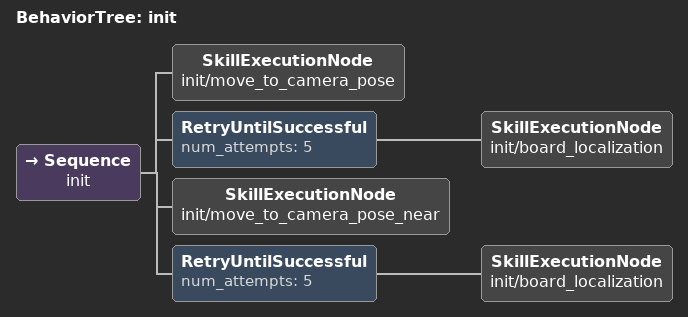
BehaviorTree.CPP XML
<?xml version="1.0"?>
<root BTCPP_format="4">
  <BehaviorTree ID="init">
    <Sequence name="init">
      <SkillExecutionNode    name="init/move_to_camera_pose"/>
      <RetryUntilSuccessful num_attempts="5">
        <SkillExecutionNode    name="init/board_localization"/>
      </RetryUntilSuccessful>
      <SkillExecutionNode    name="init/move_to_camera_pose_near"/>
      <RetryUntilSuccessful num_attempts="5">
        <SkillExecutionNode    name="init/board_localization"/>
      </RetryUntilSuccessful>
    </Sequence>
  </BehaviorTree>
</root>
